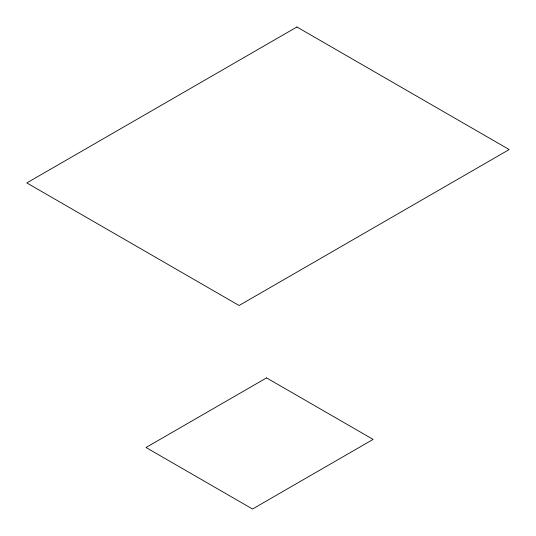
<?xml version="1.0" encoding="UTF-8"?>
<svg xmlns="http://www.w3.org/2000/svg" width="536" height="536" viewBox="0 0 536 536"><rect width="100%" height="100%" fill="white"/><g stroke="black" fill="none" stroke-linecap="round" stroke-linejoin="round"><path stroke-width="0.8" d="M296.911 26.988L26.8 182.93L239.09 305.5L509.2 149.551L296.911 26.988M266.566 377.887L145.986 447.506L252.53 509.012L373.11 439.399L266.566 377.887"/></g></svg>
